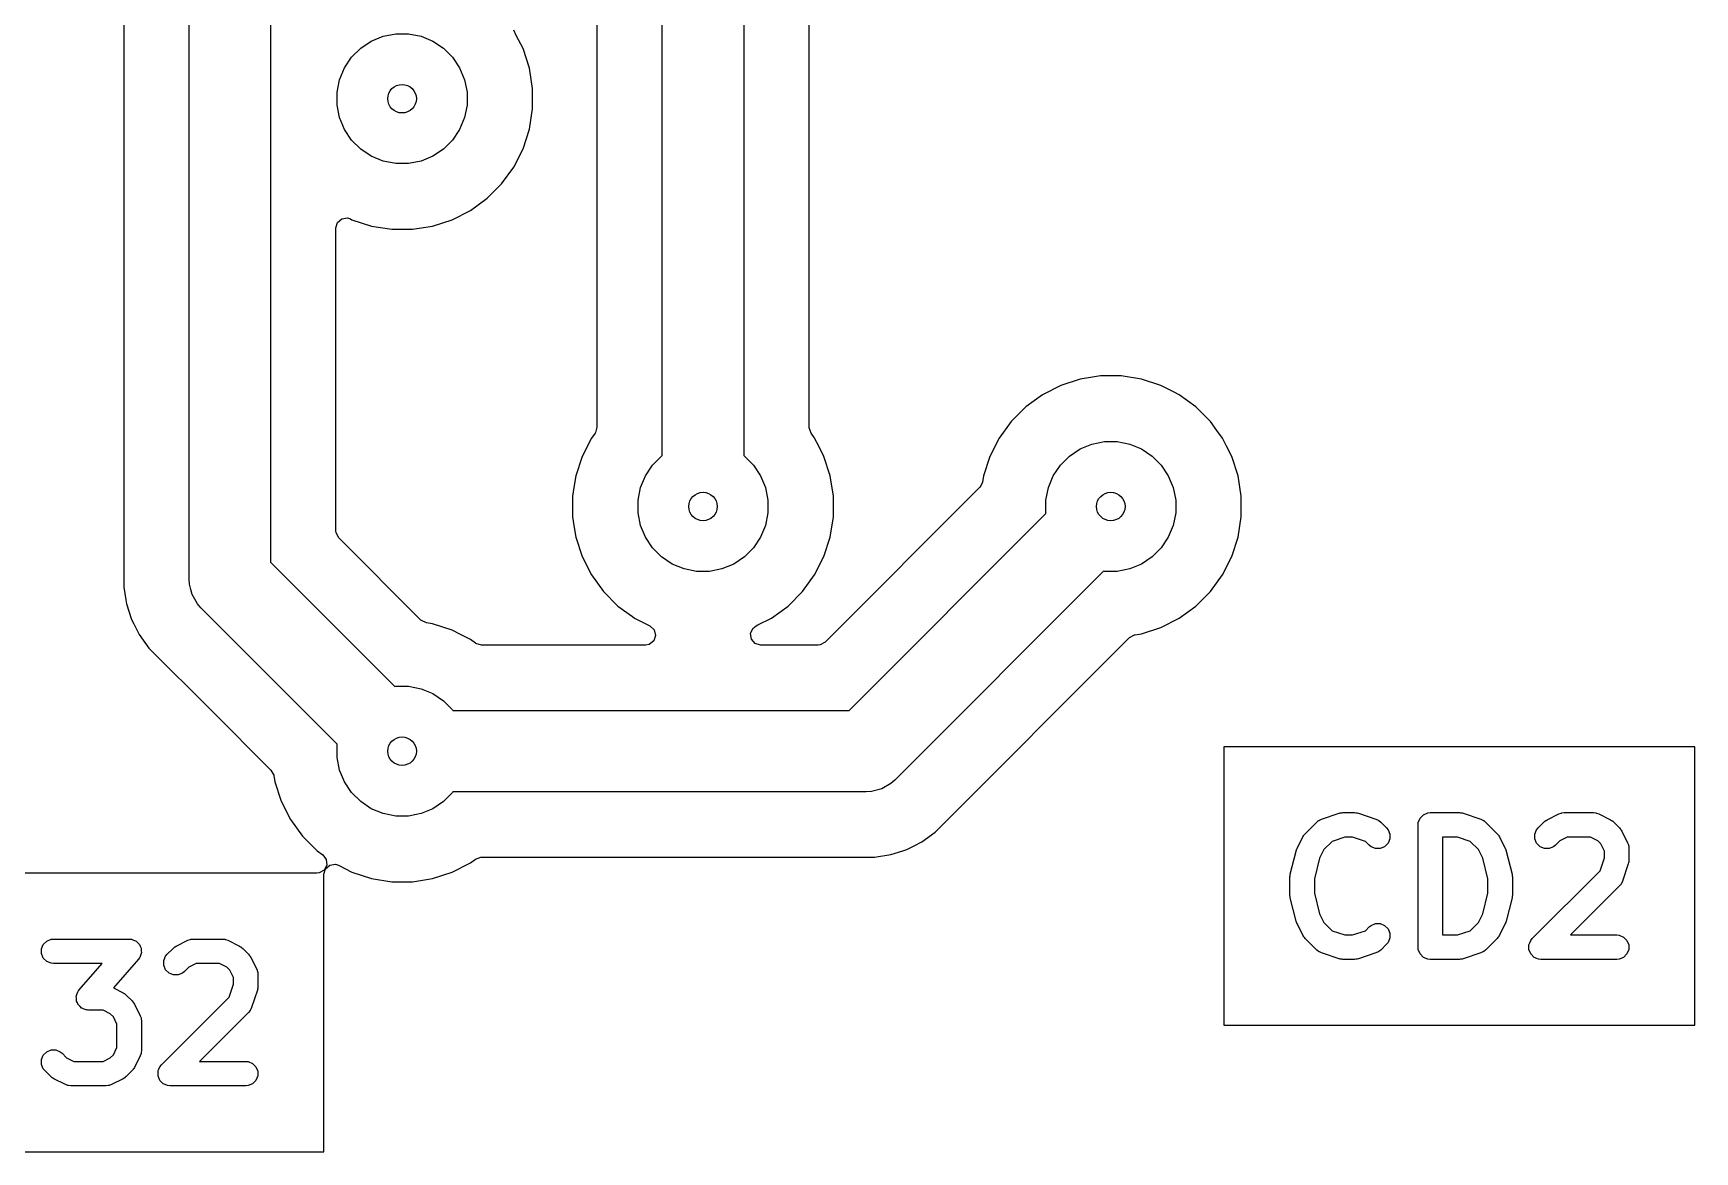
# Model space of a CAD drawing. Extents: x 20 to 124, y -124 to -20.
# Drawn here: x 88.29 to 108.66, y -99.16 to -85.45 of the extents above; entities that cross this region are included whole.
import ezdxf

# ---------------------------------------------------------------- set-up
doc = ezdxf.new("R2010")
doc.units = 0
doc.layers.add('BLACK', color=7, linetype='CONTINUOUS')
doc.layers.add('WHITE', color=7, linetype='CONTINUOUS')

msp = doc.modelspace()

# ---------------------------------------------------------------- linework, layer by layer
at = {"layer": 'BLACK', "linetype": 'CONTINUOUS'}
for p, q in [((96, -90.62657), (96, -76.873429)), ((97, -76.873429), (97, -90.62657)), ((95.1995, -77.223237), (95.1995, -90.276761)), ((97.8005, -90.276761), (97.8005, -78.880747)), ((89.3973, -81.259843), (89.3973, -92.240157)), ((90.1978, -92.1378), (90.1978, -81.3622)), ((91.1978, -81.569306), (91.1978, -91.930694)), ((92.302485, -85.631592), (92.432883, -85.544463)), ((92.432883, -85.544463), (92.577772, -85.484448)), ((92.577772, -85.484448), (92.731586, -85.453852)), ((92.731586, -85.453852), (92.888414, -85.453852)), ((92.888414, -85.453852), (93.042228, -85.484448)), ((93.042228, -85.484448), (93.187117, -85.544463)), ((93.187117, -85.544463), (93.317515, -85.631592)), ((94.210917, -85.474051), (94.17887, -85.411155)), ((94.293239, -85.635616), (94.210917, -85.474051)), ((92.104463, -85.872883), (92.191592, -85.742485)), ((92.191592, -85.742485), (92.302485, -85.631592)), ((93.317515, -85.631592), (93.428408, -85.742485)), ((93.428408, -85.742485), (93.515537, -85.872883)), ((94.293239, -85.635618), (94.293239, -85.635616)), ((94.293241, -85.635621), (94.293239, -85.635618)), ((94.37109, -85.875215), (94.293241, -85.635621)), ((92.044448, -86.017772), (92.104463, -85.872883)), ((93.515537, -85.872883), (93.575552, -86.017772)), ((94.4105, -86.124038), (94.37109, -85.875215)), ((92.013852, -86.171586), (92.044448, -86.017772)), ((92.013852, -86.328414), (92.013852, -86.171586)), ((93.575552, -86.017772), (93.606148, -86.171586)), ((93.606148, -86.171586), (93.606148, -86.328414)), ((94.4105, -86.375962), (94.4105, -86.124038)), ((92.044448, -86.482228), (92.013852, -86.328414)), ((93.606148, -86.328414), (93.575552, -86.482228)), ((94.37109, -86.624785), (94.4105, -86.375962)), ((92.104463, -86.627117), (92.044448, -86.482228)), ((93.575552, -86.482228), (93.515537, -86.627117)), ((92.191592, -86.757515), (92.104463, -86.627117)), ((92.302485, -86.868408), (92.191592, -86.757515)), ((93.428408, -86.757515), (93.317515, -86.868408)), ((93.515537, -86.627117), (93.428408, -86.757515)), ((94.293241, -86.864379), (94.37109, -86.624785)), ((92.432883, -86.955537), (92.302485, -86.868408)), ((92.577772, -87.015552), (92.432883, -86.955537)), ((93.187117, -86.955537), (93.042228, -87.015552)), ((93.317515, -86.868408), (93.187117, -86.955537)), ((94.17887, -87.088845), (94.293241, -86.864379)), ((92.731586, -87.046148), (92.577772, -87.015552)), ((92.888414, -87.046148), (92.731586, -87.046148)), ((93.042228, -87.015552), (92.888414, -87.046148)), ((94.030793, -87.292656), (94.17887, -87.088845)), ((93.852656, -87.470793), (94.030793, -87.292656)), ((93.648845, -87.61887), (93.852656, -87.470793)), ((91.9983, -87.83505), (92.017985, -87.768011)), ((92.017985, -87.768011), (92.070789, -87.722256)), ((92.070789, -87.722256), (92.139947, -87.712312)), ((92.139947, -87.712312), (92.178594, -87.724565)), ((92.178594, -87.724565), (92.195621, -87.733241)), ((92.195621, -87.733241), (92.435215, -87.81109)), ((93.184785, -87.81109), (93.424379, -87.733241)), ((93.424379, -87.733241), (93.648845, -87.61887)), ((91.9983, -91.547753), (91.9983, -87.83505)), ((92.435215, -87.81109), (92.684038, -87.8505)), ((92.684038, -87.8505), (92.684039, -87.8505)), ((92.684039, -87.8505), (92.935961, -87.8505)), ((92.935961, -87.8505), (92.935962, -87.8505)), ((92.935962, -87.8505), (93.184785, -87.81109)), ((100.885616, -89.76676), (100.661151, -89.881132)), ((101.125214, -89.68891), (100.885616, -89.76676)), ((101.249626, -89.669205), (101.125214, -89.68891)), ((101.374038, -89.6495), (101.249626, -89.669205)), ((101.625962, -89.6495), (101.374038, -89.6495)), ((101.874779, -89.688909), (101.625962, -89.6495)), ((101.874785, -89.68891), (101.874779, -89.688909)), ((102.114383, -89.76676), (101.874785, -89.68891)), ((102.268747, -89.845413), (102.114383, -89.76676)), ((102.338845, -89.88113), (102.268747, -89.845413)), ((100.457345, -90.029205), (100.279205, -90.207345)), ((100.45735, -90.029201), (100.457345, -90.029205)), ((100.661151, -89.881132), (100.45735, -90.029201)), ((102.338847, -89.881131), (102.338845, -89.88113)), ((102.338848, -89.881132), (102.338847, -89.881131)), ((102.542649, -90.029201), (102.338848, -89.881132)), ((102.542654, -90.029205), (102.542649, -90.029201)), ((102.720794, -90.207345), (102.542654, -90.029205)), ((100.279201, -90.20735), (100.131132, -90.411151)), ((100.279205, -90.207345), (100.279201, -90.20735)), ((102.720798, -90.20735), (102.720794, -90.207345)), ((102.8005, -90.317051), (102.720798, -90.20735)), ((95.131132, -90.411151), (95.01676, -90.635616)), ((95.175818, -90.349646), (95.131132, -90.411151)), ((95.179815, -90.3438), (95.175818, -90.349646)), ((95.1995, -90.276761), (95.179815, -90.3438)), ((97.800702, -90.28384), (97.8005, -90.276761)), ((97.824182, -90.349646), (97.800702, -90.28384)), ((97.862246, -90.402038), (97.824182, -90.349646)), ((97.86887, -90.411155), (97.862246, -90.402038)), ((97.918693, -90.508939), (97.86887, -90.411155)), ((100.131132, -90.411151), (100.01676, -90.635618)), ((101.267772, -90.484448), (101.421586, -90.453852)), ((101.421586, -90.453852), (101.578414, -90.453852)), ((101.578414, -90.453852), (101.732228, -90.484448)), ((102.86887, -90.411155), (102.8005, -90.317051)), ((102.918693, -90.508939), (102.86887, -90.411155)), ((95.01676, -90.635616), (94.93891, -90.875214)), ((95.881592, -90.742485), (95.992485, -90.631592)), ((95.992485, -90.631592), (96, -90.62657)), ((97, -90.62657), (97.007515, -90.631592)), ((97.007515, -90.631592), (97.118408, -90.742485)), ((97.983239, -90.635616), (97.918693, -90.508939)), ((97.983239, -90.635618), (97.983239, -90.635616)), ((97.983241, -90.635621), (97.983239, -90.635618)), ((98.06109, -90.875215), (97.983241, -90.635621)), ((100.01676, -90.635618), (99.938909, -90.875216)), ((100.881592, -90.742485), (100.992485, -90.631592)), ((100.992485, -90.631592), (101.122883, -90.544463)), ((101.122883, -90.544463), (101.267772, -90.484448)), ((101.732228, -90.484448), (101.877117, -90.544463)), ((101.877117, -90.544463), (102.007515, -90.631592)), ((102.007515, -90.631592), (102.118408, -90.742485)), ((102.983239, -90.635616), (102.918693, -90.508939)), ((102.983239, -90.635618), (102.983239, -90.635616)), ((102.983241, -90.635621), (102.983239, -90.635618)), ((103.06109, -90.875215), (102.983241, -90.635621)), ((95.794463, -90.872883), (95.881592, -90.742485)), ((97.118408, -90.742485), (97.205537, -90.872883)), ((100.794463, -90.872883), (100.881592, -90.742485)), ((102.118408, -90.742485), (102.205537, -90.872883)), ((94.916201, -91.018591), (94.8995, -91.124038)), ((94.93891, -90.875214), (94.916201, -91.018591)), ((95.703852, -91.171586), (95.734448, -91.017772)), ((95.734448, -91.017772), (95.794463, -90.872883)), ((97.205537, -90.872883), (97.265552, -91.017772)), ((97.265552, -91.017772), (97.296148, -91.171586)), ((99.892223, -91.018591), (97.997634, -92.913181)), ((98.1005, -91.124038), (98.06109, -90.875215)), ((99.897085, -91.013444), (99.892223, -91.018591)), ((99.927015, -90.95031), (99.897085, -91.013444)), ((99.938909, -90.875216), (99.927015, -90.95031)), ((100.703852, -91.171586), (100.734448, -91.017772)), ((100.734448, -91.017772), (100.794463, -90.872883)), ((102.205537, -90.872883), (102.265552, -91.017772)), ((102.265552, -91.017772), (102.296148, -91.171586)), ((103.1005, -91.124038), (103.06109, -90.875215)), ((94.8995, -91.124038), (94.8995, -91.375962)), ((95.703852, -91.328414), (95.703852, -91.171586)), ((97.296148, -91.171586), (97.296148, -91.328414)), ((98.1005, -91.375962), (98.1005, -91.124038)), ((100.703852, -91.328414), (100.703852, -91.171586)), ((102.296148, -91.171586), (102.296148, -91.328414)), ((103.1005, -91.375962), (103.1005, -91.124038)), ((94.8995, -91.375962), (94.916201, -91.481408)), ((95.734448, -91.482228), (95.703852, -91.328414)), ((97.296148, -91.328414), (97.265552, -91.482228)), ((98.06109, -91.624785), (98.1005, -91.375962)), ((98.292894, -93.75), (100.705615, -91.337277)), ((100.705615, -91.337277), (100.703852, -91.328414)), ((102.296148, -91.328414), (102.265552, -91.482228)), ((103.06109, -91.624785), (103.1005, -91.375962)), ((92.001134, -91.574111), (91.9983, -91.547753)), ((92.034619, -91.635434), (92.001134, -91.574111)), ((93.041407, -92.642223), (92.034619, -91.635434)), ((94.916201, -91.481408), (94.93891, -91.624785)), ((94.93891, -91.624785), (95.01676, -91.864383)), ((95.794463, -91.627117), (95.734448, -91.482228)), ((95.881592, -91.757515), (95.794463, -91.627117)), ((97.205537, -91.627117), (97.118408, -91.757515)), ((97.265552, -91.482228), (97.205537, -91.627117)), ((97.983241, -91.864379), (98.06109, -91.624785)), ((102.205537, -91.627117), (102.118408, -91.757515)), ((102.265552, -91.482228), (102.205537, -91.627117)), ((102.983241, -91.864379), (103.06109, -91.624785)), ((95.01676, -91.864383), (95.131132, -92.088848)), ((95.992485, -91.868408), (95.881592, -91.757515)), ((96.122883, -91.955537), (95.992485, -91.868408)), ((97.007515, -91.868408), (96.877117, -91.955537)), ((97.118408, -91.757515), (97.007515, -91.868408)), ((97.86887, -92.088845), (97.983241, -91.864379)), ((102.007515, -91.868408), (101.877117, -91.955537)), ((102.118408, -91.757515), (102.007515, -91.868408)), ((102.86887, -92.088845), (102.983241, -91.864379)), ((91.1978, -91.930694), (92.722721, -93.455615)), ((95.131132, -92.088848), (95.279201, -92.292649)), ((96.267772, -92.015552), (96.122883, -91.955537)), ((96.421586, -92.046148), (96.267772, -92.015552)), ((96.578414, -92.046148), (96.421586, -92.046148)), ((96.732228, -92.015552), (96.578414, -92.046148)), ((96.877117, -91.955537), (96.732228, -92.015552)), ((97.720793, -92.292656), (97.86887, -92.088845)), ((101.412722, -92.044384), (98.853553, -94.603553)), ((101.421586, -92.046148), (101.412722, -92.044384)), ((101.578414, -92.046148), (101.421586, -92.046148)), ((101.732228, -92.015552), (101.578414, -92.046148)), ((101.877117, -91.955537), (101.732228, -92.015552)), ((102.720793, -92.292656), (102.86887, -92.088845)), ((89.3973, -92.240157), (89.421673, -92.394038)), ((90.202077, -92.203047), (90.1978, -92.1378)), ((90.202077, -92.203063), (90.202077, -92.203047)), ((90.219922, -92.269661), (90.202077, -92.203063)), ((90.23586, -92.329142), (90.219922, -92.269661)), ((89.421673, -92.394038), (89.429323, -92.442334)), ((89.429323, -92.442334), (89.49258, -92.637019)), ((90.301123, -92.442181), (90.23586, -92.329142)), ((90.301138, -92.442196), (90.301123, -92.442181)), ((90.344247, -92.491353), (90.301138, -92.442196)), ((92.015615, -94.162721), (90.344247, -92.491353)), ((95.279201, -92.292649), (95.279205, -92.292654)), ((95.279205, -92.292654), (95.457345, -92.470794)), ((95.457345, -92.470794), (95.45735, -92.470798)), ((95.45735, -92.470798), (95.635117, -92.599952)), ((97.338845, -92.61887), (97.542656, -92.470793)), ((97.542656, -92.470793), (97.720793, -92.292656)), ((102.338845, -92.61887), (102.542656, -92.470793)), ((102.542656, -92.470793), (102.720793, -92.292656)), ((89.49258, -92.637019), (89.51902, -92.68891)), ((89.51902, -92.68891), (89.585513, -92.819411)), ((93.046554, -92.647085), (93.041407, -92.642223)), ((93.109689, -92.677015), (93.046554, -92.647085)), ((93.184783, -92.688909), (93.109689, -92.677015)), ((93.184785, -92.68891), (93.184783, -92.688909)), ((93.424379, -92.766759), (93.184785, -92.68891)), ((95.635117, -92.599952), (95.661155, -92.61887)), ((95.661155, -92.61887), (95.81569, -92.697609)), ((95.81569, -92.697609), (95.84985, -92.715015)), ((97.173973, -92.702876), (97.338845, -92.61887)), ((102.114379, -92.733241), (102.338845, -92.61887)), ((89.585513, -92.819411), (89.705834, -92.985019)), ((93.42438, -92.766759), (93.424379, -92.766759)), ((93.424381, -92.76676), (93.42438, -92.766759)), ((93.527716, -92.819412), (93.424381, -92.76676)), ((93.648845, -92.88113), (93.527716, -92.819412)), ((93.710362, -92.925824), (93.648845, -92.88113)), ((95.894904, -92.896946), (95.840188, -92.940397)), ((95.84985, -92.715015), (95.900646, -92.76299)), ((95.917441, -92.830811), (95.894904, -92.896946)), ((95.900646, -92.76299), (95.917441, -92.830811)), ((97.083707, -92.807853), (97.112732, -92.744297)), ((97.093651, -92.877011), (97.083707, -92.807853)), ((97.139406, -92.929815), (97.093651, -92.877011)), ((97.112732, -92.744297), (97.15015, -92.715015)), ((97.15015, -92.715015), (97.173973, -92.702876)), ((99.347219, -95.241966), (101.731409, -92.857773)), ((101.731409, -92.857773), (101.79273, -92.82429)), ((101.79273, -92.82429), (101.799649, -92.822989)), ((101.799649, -92.822989), (101.874785, -92.81109)), ((101.874785, -92.81109), (102.114379, -92.733241)), ((89.705834, -92.985019), (90.467481, -93.746666)), ((93.716199, -92.929815), (93.710362, -92.925824)), ((93.783238, -92.9495), (93.716199, -92.929815)), ((95.793555, -92.9495), (93.783238, -92.9495)), ((95.840188, -92.940397), (95.793555, -92.9495)), ((97.206445, -92.9495), (97.139406, -92.929815)), ((97.909953, -92.9495), (97.206445, -92.9495)), ((97.936311, -92.946666), (97.909953, -92.9495)), ((97.997634, -92.913181), (97.936311, -92.946666)), ((92.722721, -93.455615), (92.731586, -93.453852)), ((92.731586, -93.453852), (92.888414, -93.453852)), ((92.888414, -93.453852), (93.042228, -93.484448)), ((93.042228, -93.484448), (93.187117, -93.544463)), ((93.187117, -93.544463), (93.317515, -93.631592)), ((93.317515, -93.631592), (93.428408, -93.742485)), ((90.467481, -93.746666), (91.202223, -94.481407)), ((93.428408, -93.742485), (93.433429, -93.75)), ((93.433429, -93.75), (98.292894, -93.75)), ((92.013852, -94.171586), (92.015615, -94.162721)), ((92.013852, -94.328414), (92.013852, -94.171586)), ((92.044448, -94.482228), (92.013852, -94.328414)), ((108.660797, -94.196103), (102.888225, -94.196103)), ((102.888225, -94.196103), (102.888225, -97.610553)), ((108.660797, -97.610553), (108.660797, -94.196103)), ((91.202223, -94.481407), (91.235708, -94.54273)), ((92.104463, -94.627117), (92.044448, -94.482228)), ((91.235708, -94.54273), (91.237015, -94.549689)), ((91.237015, -94.549689), (91.248909, -94.624782)), ((91.248909, -94.624782), (91.32676, -94.864381)), ((92.191592, -94.757515), (92.104463, -94.627117)), ((98.691342, -94.71194), (98.565263, -94.745723)), ((98.804381, -94.646677), (98.691342, -94.71194)), ((98.804396, -94.646661), (98.804381, -94.646677)), ((98.853553, -94.603553), (98.804396, -94.646661)), ((91.32676, -94.864381), (91.441132, -95.088848)), ((92.302485, -94.868408), (92.191592, -94.757515)), ((92.432883, -94.955537), (92.302485, -94.868408)), ((93.317515, -94.868408), (93.187117, -94.955537)), ((93.428408, -94.757515), (93.317515, -94.868408)), ((93.433429, -94.75), (93.428408, -94.757515)), ((98.5, -94.75), (93.433429, -94.75)), ((98.565248, -94.745723), (98.5, -94.75)), ((98.565263, -94.745723), (98.565248, -94.745723)), ((91.441132, -95.088848), (91.589201, -95.292649)), ((92.577772, -95.015552), (92.432883, -94.955537)), ((92.731586, -95.046148), (92.577772, -95.015552)), ((92.888414, -95.046148), (92.731586, -95.046148)), ((93.042228, -95.015552), (92.888414, -95.046148)), ((93.187117, -94.955537), (93.042228, -95.015552)), ((103.88322, -95.261548), (104.026077, -95.118691)), ((104.026077, -95.118691), (104.048807, -95.100036)), ((104.048807, -95.100036), (104.053788, -95.097972)), ((104.053788, -95.097972), (104.057858, -95.094443)), ((104.057858, -95.094443), (104.084709, -95.082455)), ((104.084709, -95.082455), (104.298994, -95.011026)), ((104.298994, -95.011026), (104.313503, -95.007726)), ((104.313503, -95.007726), (104.317165, -95.00621)), ((104.317165, -95.00621), (104.322473, -95.005687)), ((104.322473, -95.005687), (104.327668, -95.004506)), ((104.327668, -95.004506), (104.331617, -95.004786)), ((104.331617, -95.004786), (104.346429, -95.003328)), ((104.346429, -95.003328), (104.489286, -95.003328)), ((104.489286, -95.003328), (104.504097, -95.004786)), ((104.504097, -95.004786), (104.508047, -95.004506)), ((104.508047, -95.004506), (104.513241, -95.005687)), ((104.513241, -95.005687), (104.51855, -95.00621)), ((104.51855, -95.00621), (104.522212, -95.007727)), ((104.522212, -95.007727), (104.53672, -95.011026)), ((104.53672, -95.011026), (104.751006, -95.082454)), ((104.751006, -95.082454), (104.777857, -95.094443)), ((104.777857, -95.094443), (104.781927, -95.097973)), ((104.781927, -95.097973), (104.786907, -95.100036)), ((104.786907, -95.100036), (104.809638, -95.118691)), ((104.809638, -95.118691), (104.881066, -95.190119)), ((105.267857, -95.153328), (105.270739, -95.124064)), ((105.270739, -95.124064), (105.293137, -95.069992)), ((105.293137, -95.069992), (105.334521, -95.028608)), ((105.334521, -95.028608), (105.388593, -95.00621)), ((105.388593, -95.00621), (105.417857, -95.003328)), ((105.417857, -95.003328), (105.775, -95.003328)), ((105.775, -95.003328), (105.789811, -95.004786)), ((105.789811, -95.004786), (105.793761, -95.004506)), ((105.793761, -95.004506), (105.798955, -95.005687)), ((105.798955, -95.005687), (105.804264, -95.00621)), ((105.804264, -95.00621), (105.807926, -95.007727)), ((105.807926, -95.007727), (105.822434, -95.011026)), ((105.822434, -95.011026), (106.03672, -95.082454)), ((106.03672, -95.082454), (106.063571, -95.094443)), ((106.063571, -95.094443), (106.067641, -95.097973)), ((106.067641, -95.097973), (106.072621, -95.100036)), ((106.072621, -95.100036), (106.095352, -95.118691)), ((106.095352, -95.118691), (106.238209, -95.261548)), ((106.740363, -95.190119), (106.811791, -95.118691)), ((106.811791, -95.118691), (106.823293, -95.10925)), ((106.823293, -95.10925), (106.825889, -95.106258)), ((106.825889, -95.106258), (106.830398, -95.103419)), ((106.830398, -95.103419), (106.834521, -95.100036)), ((106.834521, -95.100036), (106.838183, -95.098519)), ((106.838183, -95.098519), (106.850775, -95.090593)), ((106.850775, -95.090593), (106.993633, -95.019164)), ((106.993633, -95.019164), (107.021096, -95.008654)), ((107.021096, -95.008654), (107.026473, -95.008271)), ((107.026473, -95.008271), (107.031451, -95.00621)), ((107.031451, -95.00621), (107.060715, -95.003328)), ((107.060715, -95.003328), (107.417857, -95.003328)), ((107.417857, -95.003328), (107.447121, -95.00621)), ((107.447121, -95.00621), (107.452098, -95.008271)), ((107.452098, -95.008271), (107.457476, -95.008654)), ((107.457476, -95.008654), (107.484939, -95.019164)), ((107.484939, -95.019164), (107.627797, -95.090593)), ((107.627797, -95.090593), (107.64039, -95.09852)), ((107.64039, -95.09852), (107.64405, -95.100036)), ((107.64405, -95.100036), (107.648169, -95.103417)), ((107.648169, -95.103417), (107.652683, -95.106258)), ((107.652683, -95.106258), (107.655279, -95.109251)), ((107.655279, -95.109251), (107.666781, -95.118691)), ((107.666781, -95.118691), (107.738209, -95.190119)), ((91.589201, -95.292649), (91.589205, -95.292654)), ((91.589205, -95.292654), (91.767344, -95.470793)), ((99.181611, -95.362287), (99.347219, -95.241966)), ((103.783693, -95.443389), (103.855122, -95.300532)), ((103.855122, -95.300532), (103.863049, -95.287938)), ((103.863049, -95.287938), (103.864565, -95.284279)), ((103.864565, -95.284279), (103.867946, -95.280159)), ((103.867946, -95.280159), (103.870787, -95.275646)), ((103.870787, -95.275646), (103.87378, -95.273049)), ((103.87378, -95.273049), (103.88322, -95.261548)), ((104.370772, -95.303328), (104.21317, -95.355861)), ((104.464946, -95.303328), (104.370772, -95.303328)), ((104.622544, -95.355861), (104.464946, -95.303328)), ((104.881066, -95.190119), (104.899721, -95.212849)), ((104.899721, -95.212849), (104.922117, -95.266922)), ((104.922117, -95.325448), (104.899721, -95.37952)), ((104.922117, -95.266922), (104.922117, -95.325448)), ((105.267857, -96.653328), (105.267857, -95.153328)), ((105.75066, -95.303328), (105.567857, -95.303328)), ((105.567857, -95.303328), (105.567857, -96.503328)), ((105.908258, -95.355861), (105.75066, -95.303328)), ((106.238209, -95.261548), (106.247649, -95.27305)), ((106.247649, -95.27305), (106.250642, -95.275646)), ((106.250642, -95.275646), (106.25348, -95.280155)), ((106.25348, -95.280155), (106.256864, -95.284278)), ((106.256864, -95.284278), (106.25838, -95.28794)), ((106.25838, -95.28794), (106.266307, -95.300532)), ((106.266307, -95.300532), (106.337736, -95.443388)), ((106.699311, -95.266922), (106.721708, -95.21285)), ((106.699311, -95.325448), (106.699311, -95.266922)), ((106.721708, -95.37952), (106.699311, -95.325448)), ((106.721708, -95.21285), (106.740363, -95.190119)), ((107.006711, -95.348035), (106.952495, -95.402251)), ((107.096125, -95.303328), (107.006711, -95.348035)), ((107.382447, -95.303328), (107.096125, -95.303328)), ((107.471861, -95.348035), (107.382447, -95.303328)), ((107.508865, -95.385039), (107.471861, -95.348035)), ((107.738209, -95.190119), (107.747649, -95.201621)), ((107.747649, -95.201621), (107.750642, -95.204217)), ((107.750642, -95.204217), (107.75348, -95.208726)), ((107.75348, -95.208726), (107.756864, -95.212849)), ((107.756864, -95.212849), (107.75838, -95.216511)), ((107.75838, -95.216511), (107.766307, -95.229103)), ((107.766307, -95.229103), (107.837736, -95.371959)), ((91.767344, -95.470793), (91.76735, -95.470798)), ((91.76735, -95.470798), (91.837527, -95.521785)), ((91.837527, -95.521785), (91.880193, -95.577115)), ((93.710353, -95.574181), (93.776158, -95.550702)), ((93.776158, -95.550702), (93.783238, -95.5505)), ((93.783238, -95.5505), (98.602351, -95.5505)), ((98.602351, -95.5505), (98.602352, -95.5505)), ((98.602352, -95.5505), (98.804535, -95.518477)), ((98.804535, -95.518477), (98.95129, -95.470793)), ((98.95129, -95.470793), (98.999219, -95.45522)), ((98.999219, -95.45522), (99.090414, -95.408753)), ((99.090414, -95.408753), (99.181611, -95.362287)), ((103.700908, -95.759805), (103.772336, -95.474091)), ((103.772336, -95.474091), (103.773107, -95.471932)), ((103.773107, -95.471932), (103.773184, -95.470852)), ((103.773184, -95.470852), (103.777842, -95.458677)), ((103.777842, -95.458677), (103.782229, -95.4464)), ((103.782229, -95.4464), (103.782873, -95.445529)), ((103.782873, -95.445529), (103.783693, -95.443389)), ((104.112564, -95.456467), (104.059383, -95.562827)), ((104.21317, -95.355861), (104.112564, -95.456467)), ((104.668934, -95.402251), (104.622544, -95.355861)), ((104.691664, -95.420906), (104.668934, -95.402251)), ((104.745737, -95.443302), (104.691664, -95.420906)), ((104.804263, -95.443302), (104.745737, -95.443302)), ((104.858335, -95.420906), (104.804263, -95.443302)), ((104.899721, -95.37952), (104.858335, -95.420906)), ((106.008865, -95.456468), (105.908258, -95.355861)), ((106.062044, -95.562827), (106.008865, -95.456468)), ((106.337736, -95.443388), (106.338555, -95.44553)), ((106.338555, -95.44553), (106.3392, -95.4464)), ((106.3392, -95.4464), (106.343584, -95.458671)), ((106.343584, -95.458671), (106.348245, -95.470852)), ((106.348245, -95.470852), (106.348321, -95.471932)), ((106.348321, -95.471932), (106.349093, -95.474091)), ((106.349093, -95.474091), (106.420521, -95.759805)), ((106.763094, -95.420906), (106.721708, -95.37952)), ((106.817166, -95.443303), (106.763094, -95.420906)), ((106.875692, -95.443303), (106.817166, -95.443303)), ((106.929764, -95.420906), (106.875692, -95.443303)), ((106.952495, -95.402251), (106.929764, -95.420906)), ((107.553572, -95.474452), (107.508865, -95.385039)), ((107.553572, -95.557559), (107.553572, -95.474452)), ((107.837736, -95.371959), (107.848245, -95.399423)), ((107.848245, -95.399423), (107.848626, -95.404797)), ((107.848626, -95.404797), (107.85069, -95.409778)), ((107.85069, -95.409778), (107.853572, -95.439042)), ((107.853572, -95.439042), (107.853572, -95.5819)), ((91.764642, -95.746103), (86.223071, -95.746103)), ((91.792728, -95.74288), (91.764642, -95.746103)), ((91.853566, -95.708523), (91.792728, -95.74288)), ((91.850082, -95.75953), (91.869767, -95.692491)), ((91.886172, -95.646728), (91.853566, -95.708523)), ((91.869767, -95.692491), (91.922571, -95.646736)), ((91.880193, -95.577115), (91.886172, -95.646728)), ((91.922571, -95.646736), (91.991729, -95.636792)), ((91.991729, -95.636792), (92.030377, -95.649045)), ((92.030377, -95.649045), (92.195616, -95.733239)), ((92.195616, -95.733239), (92.195618, -95.733239)), ((92.195618, -95.733239), (92.195621, -95.733241)), ((92.195621, -95.733241), (92.435215, -95.81109)), ((93.184785, -95.81109), (93.424379, -95.733241)), ((93.424379, -95.733241), (93.648845, -95.61887)), ((93.648845, -95.61887), (93.710353, -95.574181)), ((104.059383, -95.562827), (103.996429, -95.814648)), ((106.125, -95.814648), (106.062044, -95.562827)), ((106.668934, -96.547262), (107.501038, -95.715157)), ((107.501038, -95.715157), (107.553572, -95.557559)), ((107.845874, -95.629335), (107.774445, -95.84362)), ((107.849173, -95.614825), (107.845874, -95.629335)), ((107.85069, -95.611164), (107.849173, -95.614825)), ((107.851212, -95.605855), (107.85069, -95.611164)), ((107.852394, -95.600661), (107.851212, -95.605855)), ((107.853572, -95.5819), (107.852113, -95.596711)), ((107.852113, -95.596711), (107.852394, -95.600661)), ((91.850082, -97.610553), (91.850082, -95.75953)), ((92.435215, -95.81109), (92.684038, -95.8505)), ((92.684038, -95.8505), (92.684039, -95.8505)), ((92.684039, -95.8505), (92.935961, -95.8505)), ((92.935961, -95.8505), (92.935962, -95.8505)), ((92.935962, -95.8505), (93.184785, -95.81109)), ((103.696429, -95.796185), (103.696931, -95.791081)), ((103.696429, -96.010471), (103.696429, -95.796185)), ((103.696606, -95.788894), (103.698225, -95.777943)), ((103.696931, -95.791081), (103.696606, -95.788894)), ((103.698225, -95.777943), (103.699311, -95.766921)), ((103.699311, -95.766921), (103.700158, -95.764876)), ((103.700158, -95.764876), (103.700908, -95.759805)), ((103.996429, -95.814648), (103.996429, -95.992007)), ((106.125, -95.992007), (106.125, -95.814648)), ((106.420521, -95.759805), (106.42127, -95.764876)), ((106.42127, -95.764876), (106.422118, -95.766921)), ((106.422118, -95.766921), (106.423203, -95.777943)), ((106.423203, -95.777943), (106.424823, -95.788894)), ((106.424823, -95.788894), (106.424497, -95.791081)), ((106.424497, -95.791081), (106.425, -95.796185)), ((106.425, -95.796185), (106.425, -96.010471)), ((107.738209, -95.902251), (107.137132, -96.503328)), ((107.756864, -95.879521), (107.738209, -95.902251)), ((107.758927, -95.874539), (107.756864, -95.879521)), ((107.762457, -95.87047), (107.758927, -95.874539)), ((107.774445, -95.84362), (107.762457, -95.87047)), ((103.696931, -96.015574), (103.696429, -96.010471)), ((103.696606, -96.017762), (103.696931, -96.015574)), ((103.698225, -96.028712), (103.696606, -96.017762)), ((103.699311, -96.039735), (103.698225, -96.028712)), ((103.700158, -96.041779), (103.699311, -96.039735)), ((103.700908, -96.046851), (103.700158, -96.041779)), ((103.772336, -96.332565), (103.700908, -96.046851)), ((103.996429, -95.992007), (104.059383, -96.243828)), ((106.062044, -96.243828), (106.125, -95.992007)), ((106.420521, -96.046851), (106.349093, -96.332565)), ((106.42127, -96.041779), (106.420521, -96.046851)), ((106.422118, -96.039735), (106.42127, -96.041779)), ((106.423203, -96.028712), (106.422118, -96.039735)), ((106.424823, -96.017762), (106.423203, -96.028712)), ((106.425, -96.010471), (106.424497, -96.015574)), ((106.424497, -96.015574), (106.424823, -96.017762)), ((103.773107, -96.334723), (103.772336, -96.332565)), ((103.773184, -96.335804), (103.773107, -96.334723)), ((103.777842, -96.347978), (103.773184, -96.335804)), ((103.782229, -96.360256), (103.777842, -96.347978)), ((103.782873, -96.361126), (103.782229, -96.360256)), ((103.783693, -96.363267), (103.782873, -96.361126)), ((103.855122, -96.506124), (103.783693, -96.363267)), ((104.059383, -96.243828), (104.112564, -96.350188)), ((104.112564, -96.350188), (104.213169, -96.450794)), ((104.691664, -96.385751), (104.745736, -96.363354)), ((104.745736, -96.363354), (104.804262, -96.363353)), ((104.804262, -96.363353), (104.858334, -96.38575)), ((105.908259, -96.450794), (106.008865, -96.350188)), ((106.008865, -96.350188), (106.062044, -96.243828)), ((106.337736, -96.363268), (106.266307, -96.506124)), ((106.338555, -96.361125), (106.337736, -96.363268)), ((106.3392, -96.360256), (106.338555, -96.361125)), ((106.343584, -96.347984), (106.3392, -96.360256)), ((106.348245, -96.335804), (106.343584, -96.347984)), ((106.348321, -96.334723), (106.348245, -96.335804)), ((106.349093, -96.332565), (106.348321, -96.334723)), ((88.452378, -96.578608), (88.50645, -96.55621)), ((88.50645, -96.55621), (88.535714, -96.553328)), ((88.535714, -96.553328), (89.464286, -96.553328)), ((89.464286, -96.553328), (89.479763, -96.554852)), ((89.479763, -96.554852), (89.483698, -96.55459)), ((89.483698, -96.55459), (89.486408, -96.555506)), ((89.486408, -96.555506), (89.49355, -96.55621)), ((89.49355, -96.55621), (89.516064, -96.565536)), ((89.516064, -96.565536), (89.53914, -96.57334)), ((90.04006, -96.640593), (90.182918, -96.569164)), ((90.182918, -96.569164), (90.210381, -96.558654)), ((90.210381, -96.558654), (90.215758, -96.558271)), ((90.215758, -96.558271), (90.220736, -96.55621)), ((90.220736, -96.55621), (90.25, -96.553328)), ((90.25, -96.553328), (90.607142, -96.553328)), ((90.607142, -96.553328), (90.636406, -96.55621)), ((90.636406, -96.55621), (90.641383, -96.558271)), ((90.641383, -96.558271), (90.646761, -96.558654)), ((90.646761, -96.558654), (90.674224, -96.569164)), ((90.674224, -96.569164), (90.817082, -96.640593)), ((103.863049, -96.518717), (103.855122, -96.506124)), ((103.864565, -96.522377), (103.863049, -96.518717)), ((103.867946, -96.526496), (103.864565, -96.522377)), ((103.870787, -96.53101), (103.867946, -96.526496)), ((103.87378, -96.533606), (103.870787, -96.53101)), ((103.88322, -96.545108), (103.87378, -96.533606)), ((104.026077, -96.687966), (103.88322, -96.545108)), ((104.213169, -96.450794), (104.370772, -96.503328)), ((104.370772, -96.503328), (104.464943, -96.503328)), ((104.464943, -96.503328), (104.622545, -96.450794)), ((104.622545, -96.450794), (104.668933, -96.404406)), ((104.668933, -96.404406), (104.691664, -96.385751)), ((104.858334, -96.38575), (104.89972, -96.427135)), ((104.89972, -96.427135), (104.922117, -96.481207)), ((104.922118, -96.539733), (104.899721, -96.593806)), ((104.922117, -96.481207), (104.922118, -96.539733)), ((105.567857, -96.503328), (105.750657, -96.503328)), ((105.750657, -96.503328), (105.908259, -96.450794)), ((106.238209, -96.545108), (106.095352, -96.687966)), ((106.247647, -96.533606), (106.238209, -96.545108)), ((106.250642, -96.53101), (106.247647, -96.533606)), ((106.253482, -96.526496), (106.250642, -96.53101)), ((106.256864, -96.522377), (106.253482, -96.526496)), ((106.258379, -96.518717), (106.256864, -96.522377)), ((106.266307, -96.506124), (106.258379, -96.518717)), ((106.637159, -96.601667), (106.650279, -96.569993)), ((106.650279, -96.569993), (106.668934, -96.547262)), ((107.137132, -96.503328), (107.703572, -96.503328)), ((107.703572, -96.503328), (107.732836, -96.50621)), ((107.732836, -96.50621), (107.786908, -96.528608)), ((107.786908, -96.528608), (107.828292, -96.569992)), ((107.828292, -96.569992), (107.85069, -96.624064)), ((88.388596, -96.674064), (88.410994, -96.619992)), ((88.388596, -96.732592), (88.388596, -96.674064)), ((88.410994, -96.786664), (88.388596, -96.732592)), ((88.410994, -96.619992), (88.452378, -96.578608)), ((89.53914, -96.57334), (89.542947, -96.576671)), ((89.542947, -96.576671), (89.547622, -96.578608)), ((89.547622, -96.578608), (89.564851, -96.595837)), ((89.564851, -96.595837), (89.583187, -96.611881)), ((89.583187, -96.611881), (89.585429, -96.616415)), ((89.585429, -96.616415), (89.589006, -96.619992)), ((89.589006, -96.619992), (89.598332, -96.642508)), ((89.602079, -96.755103), (89.594274, -96.778183)), ((89.598332, -96.642508), (89.609131, -96.664344)), ((89.611404, -96.732592), (89.602079, -96.755103)), ((89.609131, -96.664344), (89.609467, -96.669388)), ((89.609467, -96.669388), (89.611404, -96.674064)), ((89.611404, -96.674064), (89.611404, -96.698439)), ((89.611404, -96.698439), (89.613024, -96.72274)), ((89.613024, -96.72274), (89.611404, -96.72753)), ((89.611404, -96.72753), (89.611404, -96.732592)), ((89.888596, -96.816922), (89.910993, -96.76285)), ((89.910993, -96.76285), (89.929648, -96.740119)), ((89.929648, -96.740119), (90.001076, -96.668691)), ((90.001076, -96.668691), (90.012578, -96.65925)), ((90.012578, -96.65925), (90.015174, -96.656258)), ((90.015174, -96.656258), (90.019683, -96.653419)), ((90.019683, -96.653419), (90.023806, -96.650036)), ((90.023806, -96.650036), (90.027468, -96.648519)), ((90.027468, -96.648519), (90.04006, -96.640593)), ((90.817082, -96.640593), (90.829675, -96.64852)), ((90.829675, -96.64852), (90.833335, -96.650036)), ((90.833335, -96.650036), (90.837454, -96.653417)), ((90.837454, -96.653417), (90.841968, -96.656258)), ((90.841968, -96.656258), (90.844564, -96.659251)), ((90.844564, -96.659251), (90.856066, -96.668691)), ((90.856066, -96.668691), (90.927494, -96.740119)), ((90.927494, -96.740119), (90.936934, -96.751621)), ((90.936934, -96.751621), (90.939927, -96.754217)), ((90.939927, -96.754217), (90.942765, -96.758726)), ((90.942765, -96.758726), (90.946149, -96.762849)), ((90.946149, -96.762849), (90.947665, -96.766511)), ((90.947665, -96.766511), (90.955592, -96.779103)), ((104.048807, -96.706621), (104.026077, -96.687966)), ((104.053786, -96.708683), (104.048807, -96.706621)), ((104.057858, -96.712215), (104.053786, -96.708683)), ((104.084709, -96.724203), (104.057858, -96.712215)), ((104.298995, -96.795631), (104.084709, -96.724203)), ((104.751006, -96.724203), (104.53672, -96.795631)), ((104.777857, -96.712215), (104.751006, -96.724203)), ((104.78193, -96.708681), (104.777857, -96.712215)), ((104.786908, -96.70662), (104.78193, -96.708681)), ((104.809639, -96.687965), (104.786908, -96.70662)), ((104.881067, -96.616536), (104.809639, -96.687965)), ((104.899721, -96.593806), (104.881067, -96.616536)), ((105.270739, -96.682591), (105.267857, -96.653328)), ((105.270739, -96.682592), (105.270739, -96.682591)), ((105.293137, -96.736664), (105.270739, -96.682592)), ((105.334521, -96.778048), (105.293137, -96.736664)), ((106.03672, -96.724203), (105.822434, -96.795631)), ((106.063571, -96.712215), (106.03672, -96.724203)), ((106.067642, -96.708683), (106.063571, -96.712215)), ((106.072622, -96.706621), (106.067642, -96.708683)), ((106.095352, -96.687966), (106.072622, -96.706621)), ((106.627882, -96.624065), (106.631001, -96.616536)), ((106.627882, -96.682591), (106.627882, -96.624065)), ((106.650279, -96.736663), (106.627882, -96.682591)), ((106.631001, -96.616536), (106.637159, -96.601667)), ((106.691665, -96.778049), (106.650279, -96.736663)), ((107.828292, -96.736664), (107.786908, -96.778048)), ((107.85069, -96.682592), (107.828292, -96.736664)), ((107.85069, -96.624064), (107.85069, -96.682592)), ((88.452378, -96.828048), (88.410994, -96.786664)), ((88.50645, -96.850446), (88.452378, -96.828048)), ((88.535714, -96.853328), (88.50645, -96.850446)), ((89.133721, -96.853328), (88.535714, -96.853328)), ((88.851399, -97.175981), (89.133721, -96.853328)), ((89.577172, -96.802104), (89.270238, -97.152886)), ((89.586215, -96.789454), (89.577172, -96.802104)), ((89.589006, -96.786664), (89.586215, -96.789454)), ((89.590101, -96.784019), (89.589006, -96.786664)), ((89.594274, -96.778183), (89.590101, -96.784019)), ((89.888596, -96.875448), (89.888596, -96.816922)), ((89.910993, -96.92952), (89.888596, -96.875448)), ((89.952379, -96.970906), (89.910993, -96.92952)), ((90.006451, -96.993303), (89.952379, -96.970906)), ((90.119049, -96.970906), (90.064977, -96.993303)), ((90.14178, -96.952251), (90.119049, -96.970906)), ((90.195996, -96.898035), (90.14178, -96.952251)), ((90.28541, -96.853328), (90.195996, -96.898035)), ((90.571732, -96.853328), (90.28541, -96.853328)), ((90.661146, -96.898035), (90.571732, -96.853328)), ((90.69815, -96.935039), (90.661146, -96.898035)), ((90.742857, -97.024452), (90.69815, -96.935039)), ((90.955592, -96.779103), (91.027021, -96.921959)), ((91.027021, -96.921959), (91.03753, -96.949423)), ((91.03753, -96.949423), (91.037911, -96.954797)), ((91.037911, -96.954797), (91.039975, -96.959778)), ((91.039975, -96.959778), (91.042857, -96.989042)), ((104.313507, -96.79893), (104.298995, -96.795631)), ((104.317165, -96.800446), (104.313507, -96.79893)), ((104.322467, -96.800968), (104.317165, -96.800446)), ((104.327669, -96.802151), (104.322467, -96.800968)), ((104.331623, -96.801869), (104.327669, -96.802151)), ((104.346429, -96.803328), (104.331623, -96.801869)), ((104.489286, -96.803328), (104.346429, -96.803328)), ((104.504091, -96.801869), (104.489286, -96.803328)), ((104.508046, -96.802151), (104.504091, -96.801869)), ((104.513247, -96.800968), (104.508046, -96.802151)), ((104.51855, -96.800446), (104.513247, -96.800968)), ((104.522207, -96.79893), (104.51855, -96.800446)), ((104.53672, -96.795631), (104.522207, -96.79893)), ((105.388593, -96.800446), (105.334521, -96.778048)), ((105.417857, -96.803328), (105.388593, -96.800446)), ((105.775, -96.803328), (105.417857, -96.803328)), ((105.789805, -96.801869), (105.775, -96.803328)), ((105.79376, -96.802151), (105.789805, -96.801869)), ((105.798961, -96.800968), (105.79376, -96.802151)), ((105.804264, -96.800446), (105.798961, -96.800968)), ((105.807921, -96.79893), (105.804264, -96.800446)), ((105.822434, -96.795631), (105.807921, -96.79893)), ((106.723339, -96.791168), (106.691665, -96.778049)), ((106.745736, -96.800446), (106.723339, -96.791168)), ((106.775, -96.803328), (106.745736, -96.800446)), ((107.703572, -96.803328), (106.775, -96.803328)), ((107.732836, -96.800446), (107.703572, -96.803328)), ((107.786908, -96.778048), (107.732836, -96.800446)), ((88.842355, -97.188631), (88.851399, -97.175981)), ((89.270238, -97.152886), (89.388511, -97.212021)), ((90.064977, -96.993303), (90.006451, -96.993303)), ((90.690323, -97.265157), (90.742857, -97.107559)), ((90.742857, -97.107559), (90.742857, -97.024452)), ((91.035159, -97.179335), (90.96373, -97.39362)), ((91.038458, -97.164825), (91.035159, -97.179335)), ((91.039975, -97.161164), (91.038458, -97.164825)), ((91.040497, -97.155855), (91.039975, -97.161164)), ((91.041679, -97.150661), (91.040497, -97.155855)), ((91.042857, -97.1319), (91.041398, -97.146711)), ((91.041398, -97.146711), (91.041679, -97.150661)), ((91.042857, -96.989042), (91.042857, -97.1319)), ((88.815547, -97.255345), (88.817168, -97.250552)), ((88.817168, -97.279654), (88.815547, -97.255345)), ((88.817168, -97.245493), (88.826491, -97.222984)), ((88.817168, -97.250552), (88.817168, -97.245493)), ((88.817168, -97.304021), (88.817168, -97.279654)), ((88.819104, -97.308696), (88.817168, -97.304021)), ((88.819441, -97.313741), (88.819104, -97.308696)), ((88.830239, -97.335576), (88.819441, -97.313741)), ((88.826491, -97.222984), (88.834298, -97.199903)), ((88.839566, -97.358093), (88.830239, -97.335576)), ((88.834298, -97.199903), (88.838469, -97.194066)), ((88.838469, -97.194066), (88.839566, -97.191421)), ((88.839566, -97.191421), (88.842355, -97.188631)), ((88.843142, -97.361669), (88.839566, -97.358093)), ((88.845385, -97.366204), (88.843142, -97.361669)), ((88.86372, -97.382247), (88.845385, -97.366204)), ((88.88095, -97.399477), (88.86372, -97.382247)), ((89.388511, -97.212021), (89.401105, -97.219949)), ((89.401105, -97.219949), (89.404765, -97.221465)), ((89.404765, -97.221465), (89.408885, -97.224846)), ((89.408885, -97.224846), (89.413396, -97.227686)), ((89.413396, -97.227686), (89.41599, -97.230677)), ((89.41599, -97.230677), (89.427496, -97.24012)), ((89.427496, -97.24012), (89.498924, -97.311549)), ((89.498924, -97.311549), (89.508362, -97.323049)), ((89.508362, -97.323049), (89.511356, -97.325646)), ((89.511356, -97.325646), (89.514196, -97.330158)), ((89.514196, -97.330158), (89.517578, -97.334279)), ((89.517578, -97.334279), (89.519093, -97.337938)), ((89.519093, -97.337938), (89.527021, -97.350532)), ((89.527021, -97.350532), (89.59845, -97.493388)), ((89.858219, -98.097262), (90.690323, -97.265157)), ((88.885624, -97.401413), (88.88095, -97.399477)), ((88.889432, -97.404745), (88.885624, -97.401413)), ((88.912513, -97.412551), (88.889432, -97.404745)), ((88.935022, -97.421875), (88.912513, -97.412551)), ((88.942159, -97.422577), (88.935022, -97.421875)), ((88.944874, -97.423496), (88.942159, -97.422577)), ((88.948813, -97.423233), (88.944874, -97.423496)), ((88.964286, -97.424757), (88.948813, -97.423233)), ((89.143162, -97.424757), (88.964286, -97.424757)), ((89.232575, -97.469463), (89.143162, -97.424757)), ((89.269578, -97.506467), (89.232575, -97.469463)), ((89.314286, -97.595881), (89.269578, -97.506467)), ((89.59845, -97.493388), (89.608959, -97.520852)), ((89.608959, -97.520852), (89.60934, -97.526226)), ((89.60934, -97.526226), (89.611404, -97.531207)), ((89.611404, -97.531207), (89.614286, -97.560471)), ((89.614286, -97.560471), (89.614286, -97.917614)), ((90.927494, -97.452251), (90.326417, -98.053328)), ((90.946149, -97.429521), (90.927494, -97.452251)), ((90.948212, -97.424539), (90.946149, -97.429521)), ((90.951742, -97.42047), (90.948212, -97.424539)), ((90.96373, -97.39362), (90.951742, -97.42047)), ((89.314286, -97.882203), (89.314286, -97.595881)), ((91.850082, -99.161655), (91.850082, -97.610553)), ((102.888225, -97.610553), (108.660797, -97.610553)), ((88.388596, -98.031208), (88.410993, -97.977136)), ((88.410993, -97.977136), (88.452379, -97.93575)), ((88.452379, -97.93575), (88.506451, -97.913353)), ((88.506451, -97.913353), (88.564977, -97.913353)), ((88.564977, -97.913353), (88.619049, -97.93575)), ((88.619049, -97.93575), (88.64178, -97.954405)), ((88.64178, -97.954405), (88.695996, -98.008621)), ((89.232575, -98.008621), (89.269578, -97.971617)), ((89.269578, -97.971617), (89.314286, -97.882203)), ((89.59845, -97.984697), (89.527021, -98.127553)), ((89.608959, -97.957233), (89.59845, -97.984697)), ((89.60934, -97.951858), (89.608959, -97.957233)), ((89.611404, -97.946878), (89.60934, -97.951858)), ((89.614286, -97.917614), (89.611404, -97.946878)), ((88.388596, -98.089734), (88.388596, -98.031208)), ((88.410993, -98.143806), (88.388596, -98.089734)), ((88.429648, -98.166537), (88.410993, -98.143806)), ((88.501077, -98.237966), (88.429648, -98.166537)), ((88.695996, -98.008621), (88.78541, -98.053328)), ((88.78541, -98.053328), (89.143162, -98.053328)), ((89.143162, -98.053328), (89.232575, -98.008621)), ((89.498924, -98.166536), (89.427496, -98.237965)), ((89.508362, -98.155035), (89.498924, -98.166536)), ((89.511356, -98.152439), (89.508362, -98.155035)), ((89.514196, -98.147926), (89.511356, -98.152439)), ((89.517578, -98.143806), (89.514196, -98.147926)), ((89.519093, -98.140146), (89.517578, -98.143806)), ((89.527021, -98.127553), (89.519093, -98.140146)), ((89.817167, -98.174065), (89.820286, -98.166536)), ((89.817167, -98.232591), (89.817167, -98.174065)), ((89.820286, -98.166536), (89.826861, -98.150662)), ((89.826861, -98.150662), (89.839564, -98.119993)), ((89.839564, -98.119993), (89.858219, -98.097262)), ((90.326417, -98.053328), (90.892857, -98.053328)), ((90.892857, -98.053328), (90.922121, -98.05621)), ((90.922121, -98.05621), (90.976193, -98.078608)), ((90.976193, -98.078608), (91.017577, -98.119992)), ((91.017577, -98.119992), (91.039975, -98.174064)), ((91.039975, -98.174064), (91.039975, -98.232592)), ((88.512581, -98.247407), (88.501077, -98.237966)), ((88.515176, -98.250399), (88.512581, -98.247407)), ((88.519685, -98.253237), (88.515176, -98.250399)), ((88.523808, -98.256621), (88.519685, -98.253237)), ((88.527469, -98.258137), (88.523808, -98.256621)), ((88.540061, -98.266064), (88.527469, -98.258137)), ((88.682919, -98.337492), (88.540061, -98.266064)), ((88.710382, -98.348002), (88.682919, -98.337492)), ((88.715757, -98.348383), (88.710382, -98.348002)), ((88.720736, -98.350446), (88.715757, -98.348383)), ((88.75, -98.353328), (88.720736, -98.350446)), ((89.178571, -98.353328), (88.75, -98.353328)), ((89.207835, -98.350446), (89.178571, -98.353328)), ((89.212813, -98.348383), (89.207835, -98.350446)), ((89.218189, -98.348002), (89.212813, -98.348383)), ((89.245652, -98.337492), (89.218189, -98.348002)), ((89.388511, -98.266064), (89.245652, -98.337492)), ((89.401105, -98.258135), (89.388511, -98.266064)), ((89.404765, -98.25662), (89.401105, -98.258135)), ((89.408885, -98.253238), (89.404765, -98.25662)), ((89.413396, -98.250399), (89.408885, -98.253238)), ((89.41599, -98.247407), (89.413396, -98.250399)), ((89.427496, -98.237965), (89.41599, -98.247407)), ((89.839564, -98.286663), (89.817167, -98.232591)), ((89.88095, -98.328049), (89.839564, -98.286663)), ((89.903748, -98.337492), (89.88095, -98.328049)), ((89.935021, -98.350446), (89.903748, -98.337492)), ((89.964285, -98.353328), (89.935021, -98.350446)), ((90.892857, -98.353328), (89.964285, -98.353328)), ((90.922121, -98.350446), (90.892857, -98.353328)), ((90.976193, -98.328048), (90.922121, -98.350446)), ((91.017577, -98.286664), (90.976193, -98.328048)), ((91.039975, -98.232592), (91.017577, -98.286664)), ((86.223071, -99.161655), (91.850082, -99.161655))]:
    msp.add_line(p, q, dxfattribs=at)
at = {"layer": 'BLACK'}
for centre in [(92.81, -86.25), (96.5, -91.25), (101.5, -91.25), (92.81, -94.25)]:
    msp.add_circle(centre, 0.175, dxfattribs=at)
at = {"layer": 'WHITE'}
for centre in [(92.81, -86.25), (96.5, -91.25), (101.5, -91.25), (92.81, -94.25)]:
    msp.add_circle(centre, 0.175, dxfattribs=at)

doc.saveas('drawing.dxf')
